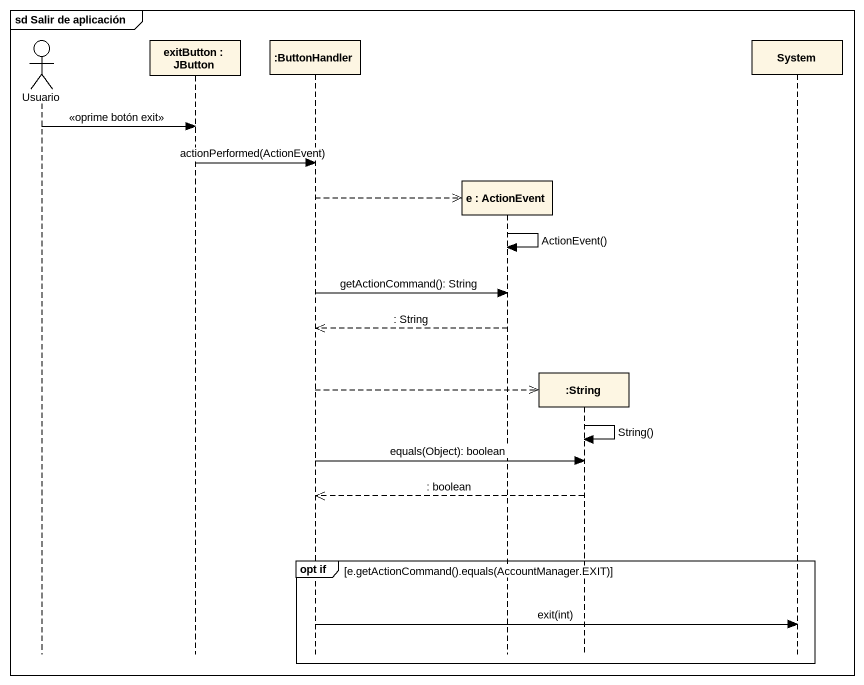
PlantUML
@startuml
mainframe sd Salir de aplicación
hide footbox
actor Usuario
participant "exitButton : JButton" as exitButton
participant ":ButtonHandler" as ButtonHandler
participant "e : ActionEvent" as e
participant ":String" as String
participant System

Usuario -> exitButton : <<oprime botón exit>>
exitButton -> ButtonHandler : actionPerformed(ActionEvent)
ButtonHandler -->> e **
e -> e : ActionEvent()
ButtonHandler -> e : getActionCommand(): String
e -->> ButtonHandler : : String
ButtonHandler -->> String **
String -> String : String()
ButtonHandler -> String : equals(Object): boolean
String -->> ButtonHandler : : boolean
group opt if [e.getActionCommand().equals(AccountManager.EXIT)]
  ButtonHandler -> System : exit(int)
end
@enduml
